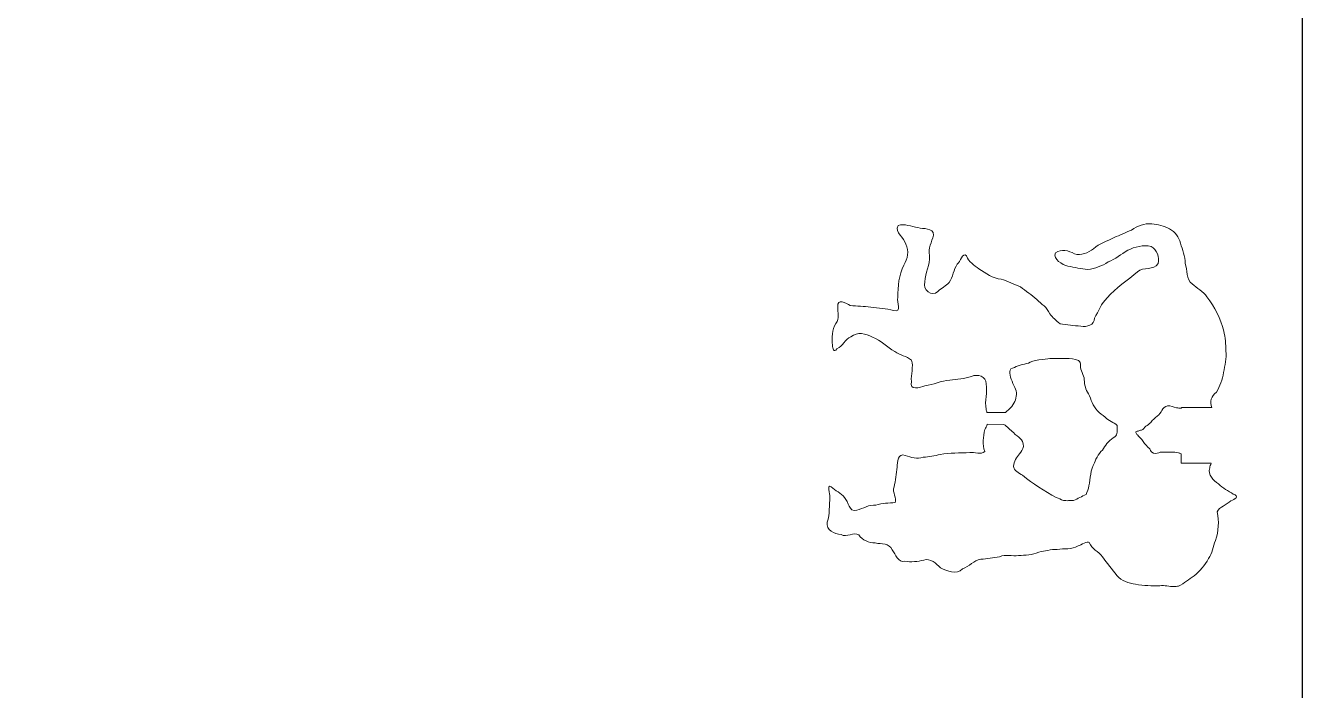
# Model space of a CAD drawing. Header units: centimetres. Extents: x -49.2 to 12.2, y -35.7 to 19.9.
# Drawn here: x -3.18 to 12.23, y -10.72 to -2.69 of the extents above; entities that cross this region are included whole.
import ezdxf

# ---------------------------------------------------------------- set-up
doc = ezdxf.new("R2010")
doc.units = ezdxf.units.CM
doc.header["$MEASUREMENT"] = 0
doc.layers.add('Layer 1', color=7, linetype='Continuous')

msp = doc.modelspace()

# ---------------------------------------------------------------- linework, layer by layer
at = {"layer": 'Layer 1', "color": 254}
msp.add_open_spline([(-4.13865, -35.56264), (-4.22964, -35.50513), (-4.24701, -34.604), (-4.27734, -28.36907), (-4.27734, -28.36907), (-4.27734, -28.36907), (-4.31201, -21.24124), (-4.31201, -21.24124), (-4.31201, -21.24124), (-4.31201, -21.24124), (-6.76703, -21.22823), (-6.76703, -21.22823), (-6.76703, -21.22823), (-8.51962, -21.21894), (-9.23604, -21.19257), (-9.27097, -21.13604), (-9.27097, -21.13604), (-9.29789, -21.09249), (-9.30585, -19.80331), (-9.28867, -18.27119), (-9.28867, -18.27119), (-9.27149, -16.73908), (-9.27877, -15.19768), (-9.30485, -14.84587), (-9.30485, -14.84587), (-9.30485, -14.84587), (-9.35227, -14.2062), (-9.35227, -14.2062), (-9.35227, -14.2062), (-9.35227, -14.2062), (-9.79465, -14.65517), (-9.79465, -14.65517), (-9.79465, -14.65517), (-9.79465, -14.65517), (-10.23703, -15.10413), (-10.23703, -15.10413), (-10.23703, -15.10413), (-10.23703, -15.10413), (-12.86795, -15.10413), (-12.86795, -15.10413), (-12.86795, -15.10413), (-12.86795, -15.10413), (-15.49887, -15.10413), (-15.49887, -15.10413), (-15.49887, -15.10413), (-15.49887, -15.10413), (-16.05989, -14.5045), (-16.05989, -14.5045), (-16.05989, -14.5045), (-16.05989, -14.5045), (-16.62091, -13.90486), (-16.62091, -13.90486), (-16.62091, -13.90486), (-16.62091, -13.90486), (-16.61948, -8.00331), (-16.61948, -8.00331), (-16.61948, -8.00331), (-16.61948, -8.00331), (-16.61804, -2.10177), (-16.61804, -2.10177), (-16.61804, -2.10177), (-16.61804, -2.10177), (-16.08503, -1.49499), (-16.08503, -1.49499), (-16.08503, -1.49499), (-16.08503, -1.49499), (-15.55202, -0.88822), (-15.55202, -0.88822), (-15.55202, -0.88822), (-15.55202, -0.88822), (-12.86636, -0.88822), (-12.86636, -0.88822), (-12.86636, -0.88822), (-12.86636, -0.88822), (-10.1807, -0.88822), (-10.1807, -0.88822), (-10.1807, -0.88822), (-10.1807, -0.88822), (-9.77748, -1.34489), (-9.77748, -1.34489), (-9.77748, -1.34489), (-9.77748, -1.34489), (-9.37427, -1.80157), (-9.37427, -1.80157), (-9.37427, -1.80157), (-9.37427, -1.80157), (-9.3316, -1.54328), (-9.3316, -1.54328), (-9.3316, -1.54328), (-9.30814, -1.40122), (-9.29033, 0.16134), (-9.29203, 1.92907), (-9.29203, 1.92907), (-9.29372, 3.6968), (-9.27135, 5.16693), (-9.24231, 5.19601), (-9.24231, 5.19601), (-9.21327, 5.2251), (-8.09207, 5.2645), (-6.75076, 5.28357), (-6.75076, 5.28357), (-6.75076, 5.28357), (-4.31201, 5.31824), (-4.31201, 5.31824), (-4.31201, 5.31824), (-4.31201, 5.31824), (-4.27734, 12.46087), (-4.27734, 12.46087), (-4.27734, 12.46087), (-4.27734, 12.46087), (-4.24267, 19.6035), (-4.24267, 19.6035), (-4.24267, 19.6035), (-4.24267, 19.6035), (-2.16257, 19.58297), (-2.16257, 19.58297), (-2.16257, 19.58297), (-0.89177, 19.57043), (-0.05538, 19.53537), (-0.01284, 19.49285), (-0.01284, 19.49285), (0.03258, 19.44744), (0.06339, 16.98585), (0.07581, 12.40951), (0.07581, 12.40951), (0.08627, 8.55195), (0.10766, 5.38294), (0.12334, 5.36726), (0.12334, 5.36726), (0.13902, 5.35158), (1.19144, 5.32369), (2.46205, 5.30528), (2.46205, 5.30528), (3.90603, 5.28436), (4.80477, 5.24483), (4.85896, 5.19985), (4.85896, 5.19985), (4.92615, 5.14409), (4.94634, 4.34545), (4.94868, 1.65176), (4.94868, 1.65176), (4.94868, 1.65176), (4.9517, -1.82438), (4.9517, -1.82438), (4.9517, -1.82438), (4.9517, -1.82438), (5.34742, -1.38954), (5.34742, -1.38954), (5.34742, -1.38954), (5.56507, -1.15038), (5.8281, -0.93194), (5.93194, -0.90412), (5.93194, -0.90412), (6.03578, -0.8763), (7.25869, -0.86915), (8.64953, -0.88822), (8.64953, -0.88822), (8.64953, -0.88822), (11.17832, -0.92289), (11.17832, -0.92289), (11.17832, -0.92289), (11.17832, -0.92289), (11.70265, -1.50299), (11.70265, -1.50299), (11.70265, -1.50299), (11.70265, -1.50299), (12.22698, -2.08309), (12.22698, -2.08309), (12.22698, -2.08309), (12.22698, -2.08309), (12.22698, -7.98721), (12.22698, -7.98721), (12.22698, -7.98721), (12.22698, -7.98721), (12.22698, -13.89133), (12.22698, -13.89133), (12.22698, -13.89133), (12.22698, -13.89133), (11.69612, -14.49773), (11.69612, -14.49773), (11.69612, -14.49773), (11.69612, -14.49773), (11.16525, -15.10413), (11.16525, -15.10413), (11.16525, -15.10413), (11.16525, -15.10413), (8.48997, -15.10413), (8.48997, -15.10413), (8.48997, -15.10413), (8.48997, -15.10413), (5.81468, -15.10413), (5.81468, -15.10413), (5.81468, -15.10413), (5.81468, -15.10413), (5.38207, -14.64067), (5.38207, -14.64067), (5.38207, -14.64067), (5.38207, -14.64067), (4.94945, -14.17721), (4.94945, -14.17721), (4.94945, -14.17721), (4.94945, -14.17721), (4.93022, -17.65148), (4.93022, -17.65148), (4.93022, -17.65148), (4.91965, -19.56233), (4.89264, -21.14408), (4.87022, -21.16647), (4.87022, -21.16647), (4.8099, -21.22673), (3.381, -21.27549), (1.66907, -21.27571), (1.66907, -21.27571), (1.66907, -21.27571), (0.1608, -21.27591), (0.1608, -21.27591), (0.1608, -21.27591), (0.1608, -21.27591), (0.1608, -28.38143), (0.1608, -28.38143), (0.1608, -28.38143), (0.1608, -35.33547), (0.15794, -35.48847), (0.02666, -35.55873), (0.02666, -35.55873), (-0.14546, -35.65085), (-3.99338, -35.65446), (-4.13865, -35.56264)], degree=3, knots=[0, 0, 0, 0, 0.01724138, 0.01724138, 0.01724138, 0.01724138, 0.03448276, 0.03448276, 0.03448276, 0.03448276, 0.05172414, 0.05172414, 0.05172414, 0.05172414, 0.06896552, 0.06896552, 0.06896552, 0.06896552, 0.0862069, 0.0862069, 0.0862069, 0.0862069, 0.10344828, 0.10344828, 0.10344828, 0.10344828, 0.12068966, 0.12068966, 0.12068966, 0.12068966, 0.13793103, 0.13793103, 0.13793103, 0.13793103, 0.15517241, 0.15517241, 0.15517241, 0.15517241, 0.17241379, 0.17241379, 0.17241379, 0.17241379, 0.18965517, 0.18965517, 0.18965517, 0.18965517, 0.20689655, 0.20689655, 0.20689655, 0.20689655, 0.22413793, 0.22413793, 0.22413793, 0.22413793, 0.24137931, 0.24137931, 0.24137931, 0.24137931, 0.25862069, 0.25862069, 0.25862069, 0.25862069, 0.27586207, 0.27586207, 0.27586207, 0.27586207, 0.29310345, 0.29310345, 0.29310345, 0.29310345, 0.31034483, 0.31034483, 0.31034483, 0.31034483, 0.32758621, 0.32758621, 0.32758621, 0.32758621, 0.34482759, 0.34482759, 0.34482759, 0.34482759, 0.36206897, 0.36206897, 0.36206897, 0.36206897, 0.37931034, 0.37931034, 0.37931034, 0.37931034, 0.39655172, 0.39655172, 0.39655172, 0.39655172, 0.4137931, 0.4137931, 0.4137931, 0.4137931, 0.43103448, 0.43103448, 0.43103448, 0.43103448, 0.44827586, 0.44827586, 0.44827586, 0.44827586, 0.46551724, 0.46551724, 0.46551724, 0.46551724, 0.48275862, 0.48275862, 0.48275862, 0.48275862, 0.5, 0.5, 0.5, 0.5, 0.51724138, 0.51724138, 0.51724138, 0.51724138, 0.53448276, 0.53448276, 0.53448276, 0.53448276, 0.55172414, 0.55172414, 0.55172414, 0.55172414, 0.56896552, 0.56896552, 0.56896552, 0.56896552, 0.5862069, 0.5862069, 0.5862069, 0.5862069, 0.60344828, 0.60344828, 0.60344828, 0.60344828, 0.62068966, 0.62068966, 0.62068966, 0.62068966, 0.63793103, 0.63793103, 0.63793103, 0.63793103, 0.65517241, 0.65517241, 0.65517241, 0.65517241, 0.67241379, 0.67241379, 0.67241379, 0.67241379, 0.68965517, 0.68965517, 0.68965517, 0.68965517, 0.70689655, 0.70689655, 0.70689655, 0.70689655, 0.72413793, 0.72413793, 0.72413793, 0.72413793, 0.74137931, 0.74137931, 0.74137931, 0.74137931, 0.75862069, 0.75862069, 0.75862069, 0.75862069, 0.77586207, 0.77586207, 0.77586207, 0.77586207, 0.79310345, 0.79310345, 0.79310345, 0.79310345, 0.81034483, 0.81034483, 0.81034483, 0.81034483, 0.82758621, 0.82758621, 0.82758621, 0.82758621, 0.84482759, 0.84482759, 0.84482759, 0.84482759, 0.86206897, 0.86206897, 0.86206897, 0.86206897, 0.87931034, 0.87931034, 0.87931034, 0.87931034, 0.89655172, 0.89655172, 0.89655172, 0.89655172, 0.9137931, 0.9137931, 0.9137931, 0.9137931, 0.93103448, 0.93103448, 0.93103448, 0.93103448, 0.94827586, 0.94827586, 0.94827586, 0.94827586, 0.96551724, 0.96551724, 0.96551724, 0.96551724, 1, 1, 1, 1], dxfattribs=at)
at = {"layer": 'Layer 1', "lineweight": 5}
msp.add_open_spline([(10.67625, -9.46548), (10.69486, -9.46556), (10.71328, -9.46431), (10.73167, -9.45905), (10.73167, -9.45905), (10.80223, -9.43135), (10.85403, -9.37327), (10.91977, -9.33648), (10.91977, -9.33648), (10.9895, -9.27924), (11.05107, -9.20785), (11.09328, -9.12788), (11.09328, -9.12788), (11.13734, -9.06182), (11.14962, -8.98274), (11.17669, -8.90905), (11.17669, -8.90905), (11.21689, -8.79847), (11.22137, -8.67703), (11.1977, -8.56268), (11.1977, -8.56268), (11.22363, -8.5021), (11.314, -8.4808), (11.36268, -8.43011), (11.36268, -8.43011), (11.41062, -8.4141), (11.47339, -8.37321), (11.39189, -8.34918), (11.39189, -8.34918), (11.33124, -8.30989), (11.26655, -8.27537), (11.21206, -8.22538), (11.21206, -8.22538), (11.15321, -8.18199), (11.08009, -8.11464), (11.1077, -8.03321), (11.1077, -8.03321), (11.11177, -8.01317), (11.11799, -7.99397), (11.12526, -7.97539), (11.12526, -7.97539), (11.12526, -7.97539), (10.76394, -7.97418), (10.76394, -7.97418), (10.76394, -7.97418), (10.76394, -7.97418), (10.76432, -7.8609), (10.76432, -7.8609), (10.76432, -7.8609), (10.75271, -7.85702), (10.74163, -7.85342), (10.72962, -7.85086), (10.72962, -7.85086), (10.6747, -7.8392), (10.61764, -7.83996), (10.56181, -7.84121), (10.56181, -7.84121), (10.53965, -7.84263), (10.5168, -7.8401), (10.49564, -7.84843), (10.49564, -7.84843), (10.46864, -7.85991), (10.43393, -7.86108), (10.40967, -7.84235), (10.40967, -7.84235), (10.39539, -7.83306), (10.39125, -7.81573), (10.38335, -7.80175), (10.38335, -7.80175), (10.35742, -7.7718), (10.32546, -7.74675), (10.3051, -7.71219), (10.3051, -7.71219), (10.28827, -7.68115), (10.25883, -7.66035), (10.23591, -7.63423), (10.23591, -7.63423), (10.2287, -7.62477), (10.21897, -7.61682), (10.21533, -7.60522), (10.21533, -7.60522), (10.21308, -7.59032), (10.23296, -7.58835), (10.2435, -7.58878), (10.2435, -7.58878), (10.25636, -7.5817), (10.27069, -7.57501), (10.28572, -7.57487), (10.28572, -7.57487), (10.31015, -7.56871), (10.31912, -7.54275), (10.33796, -7.52874), (10.33796, -7.52874), (10.36054, -7.51805), (10.37967, -7.50141), (10.39599, -7.48263), (10.39599, -7.48263), (10.41859, -7.45355), (10.4478, -7.42982), (10.47563, -7.40601), (10.47563, -7.40601), (10.49909, -7.38747), (10.51821, -7.36402), (10.53208, -7.33757), (10.53208, -7.33757), (10.54521, -7.31151), (10.56821, -7.28729), (10.59841, -7.28322), (10.59841, -7.28322), (10.63639, -7.27838), (10.67079, -7.29814), (10.70664, -7.30673), (10.70664, -7.30673), (10.72651, -7.31029), (10.74609, -7.31069), (10.76616, -7.31024), (10.76616, -7.31024), (10.76616, -7.31024), (10.76619, -7.30115), (10.76619, -7.30115), (10.76619, -7.30115), (10.76619, -7.30115), (11.13247, -7.30238), (11.13247, -7.30238), (11.13247, -7.30238), (11.10295, -7.23673), (11.12714, -7.16297), (11.18849, -7.11901), (11.18849, -7.11901), (11.23378, -7.04713), (11.25812, -6.96384), (11.27528, -6.88117), (11.27528, -6.88117), (11.28709, -6.79371), (11.31817, -6.70976), (11.30261, -6.61999), (11.30261, -6.61999), (11.30528, -6.53947), (11.29207, -6.45872), (11.27861, -6.3793), (11.27861, -6.3793), (11.23998, -6.22944), (11.167, -6.09027), (11.07412, -5.96685), (11.07412, -5.96685), (11.02912, -5.90102), (10.95543, -5.86095), (10.89522, -5.81164), (10.89522, -5.81164), (10.81891, -5.75486), (10.84018, -5.64384), (10.81172, -5.56248), (10.81172, -5.56248), (10.81227, -5.47703), (10.78135, -5.39892), (10.75548, -5.31921), (10.75548, -5.31921), (10.7377, -5.24553), (10.69172, -5.17996), (10.62294, -5.14595), (10.62294, -5.14595), (10.55695, -5.11012), (10.4817, -5.09483), (10.40817, -5.08487), (10.40817, -5.08487), (10.3184, -5.07439), (10.23786, -5.11231), (10.16566, -5.16096), (10.16566, -5.16096), (10.09355, -5.18835), (10.02544, -5.22181), (9.95369, -5.2512), (9.95369, -5.2512), (9.87055, -5.29461), (9.77667, -5.32208), (9.70683, -5.38762), (9.70683, -5.38762), (9.64225, -5.43423), (9.55369, -5.47437), (9.47512, -5.4472), (9.47512, -5.4472), (9.40752, -5.40726), (9.31601, -5.38613), (9.24696, -5.43403), (9.24696, -5.43403), (9.21156, -5.51388), (9.33136, -5.57803), (9.39773, -5.5966), (9.39773, -5.5966), (9.47718, -5.60641), (9.55457, -5.63398), (9.6349, -5.63543), (9.6349, -5.63543), (9.72309, -5.62565), (9.80784, -5.59456), (9.88159, -5.5453), (9.88159, -5.5453), (9.96771, -5.50969), (10.03978, -5.45244), (10.11854, -5.40471), (10.11854, -5.40471), (10.20469, -5.36415), (10.30599, -5.3332), (10.40064, -5.35853), (10.40064, -5.35853), (10.46696, -5.39695), (10.50942, -5.49038), (10.48511, -5.56552), (10.48511, -5.56552), (10.43619, -5.65458), (10.30512, -5.59697), (10.23838, -5.66556), (10.23838, -5.66556), (10.1117, -5.7655), (9.97879, -5.85948), (9.86856, -5.97852), (9.86856, -5.97852), (9.80059, -6.04831), (9.76675, -6.14174), (9.71643, -6.22357), (9.71643, -6.22357), (9.72376, -6.31021), (9.61909, -6.33311), (9.55239, -6.32142), (9.55239, -6.32142), (9.46909, -6.31174), (9.38359, -6.30973), (9.30197, -6.29081), (9.30197, -6.29081), (9.25639, -6.25551), (9.21367, -6.21416), (9.17669, -6.1705), (9.17669, -6.1705), (9.14657, -6.09514), (9.07832, -6.05296), (9.02182, -5.99965), (9.02182, -5.99965), (8.96059, -5.94214), (8.88692, -5.89976), (8.8239, -5.84437), (8.8239, -5.84437), (8.7457, -5.81658), (8.67103, -5.77692), (8.59022, -5.75346), (8.59022, -5.75346), (8.48977, -5.74621), (8.40523, -5.68204), (8.32357, -5.62855), (8.32357, -5.62855), (8.26714, -5.58163), (8.19648, -5.54762), (8.17444, -5.47177), (8.17444, -5.47177), (8.12306, -5.42371), (8.09817, -5.54576), (8.06248, -5.57145), (8.06248, -5.57145), (8.01476, -5.63844), (8.01383, -5.72699), (7.96252, -5.7927), (7.96252, -5.7927), (7.92669, -5.83885), (7.86625, -5.85716), (7.82821, -5.90304), (7.82821, -5.90304), (7.7523, -5.97529), (7.64089, -5.87645), (7.66902, -5.78675), (7.66902, -5.78675), (7.67209, -5.67752), (7.73917, -5.58042), (7.72631, -5.46944), (7.72631, -5.46944), (7.70472, -5.37965), (7.75423, -5.30509), (7.77509, -5.22239), (7.77509, -5.22239), (7.77523, -5.1256), (7.64979, -5.15086), (7.58606, -5.12997), (7.58606, -5.12997), (7.50915, -5.11851), (7.42199, -5.07906), (7.34719, -5.10519), (7.34719, -5.10519), (7.30379, -5.19067), (7.423, -5.25212), (7.44152, -5.33124), (7.44152, -5.33124), (7.48335, -5.41258), (7.4617, -5.50727), (7.41752, -5.58251), (7.41752, -5.58251), (7.35619, -5.70336), (7.345, -5.84106), (7.34262, -5.97417), (7.34262, -5.97417), (7.33114, -6.03148), (7.396, -6.16007), (7.29331, -6.13028), (7.29331, -6.13028), (7.20233, -6.11077), (7.11023, -6.10265), (7.01812, -6.08967), (7.01812, -6.08967), (6.93584, -6.07958), (6.85246, -6.07929), (6.77012, -6.07313), (6.77012, -6.07313), (6.72095, -6.04309), (6.61032, -5.97919), (6.61876, -6.08833), (6.61876, -6.08833), (6.61499, -6.15696), (6.6484, -6.22786), (6.5966, -6.28669), (6.5966, -6.28669), (6.55124, -6.36559), (6.54861, -6.46182), (6.5552, -6.55031), (6.5552, -6.55031), (6.56004, -6.59048), (6.57077, -6.64531), (6.61044, -6.59597), (6.61044, -6.59597), (6.68153, -6.55934), (6.70538, -6.48065), (6.77879, -6.44771), (6.77879, -6.44771), (6.85448, -6.38449), (6.96017, -6.41065), (7.03922, -6.45272), (7.03922, -6.45272), (7.14177, -6.48954), (7.21086, -6.57965), (7.30902, -6.62478), (7.30902, -6.62478), (7.36854, -6.6772), (7.4522, -6.67952), (7.50958, -6.73128), (7.50958, -6.73128), (7.53848, -6.81166), (7.49754, -6.90349), (7.50789, -6.98925), (7.50789, -6.98925), (7.47957, -7.10177), (7.61158, -7.06489), (7.67143, -7.03941), (7.67143, -7.03941), (7.77375, -7.03259), (7.86656, -6.97717), (7.97014, -6.97261), (7.97014, -6.97261), (8.05781, -6.95667), (8.1502, -6.96188), (8.23405, -6.92719), (8.23405, -6.92719), (8.30772, -6.89538), (8.4128, -6.92402), (8.41068, -7.01874), (8.41068, -7.01874), (8.42675, -7.12035), (8.39217, -7.22271), (8.40883, -7.32383), (8.40883, -7.32383), (8.41315, -7.33659), (8.41702, -7.35004), (8.42027, -7.36355), (8.42027, -7.36355), (8.42027, -7.36355), (8.64186, -7.3643), (8.64186, -7.3643), (8.64186, -7.3643), (8.65696, -7.35023), (8.67328, -7.33707), (8.6883, -7.32311), (8.6883, -7.32311), (8.7337, -7.28371), (8.76891, -7.22679), (8.77317, -7.1663), (8.77317, -7.1663), (8.77559, -7.13843), (8.77778, -7.1097), (8.76517, -7.08359), (8.76517, -7.08359), (8.74025, -7.02321), (8.69937, -6.94892), (8.69555, -6.88905), (8.69555, -6.88905), (8.69526, -6.86606), (8.6965, -6.82964), (8.72717, -6.82963), (8.72717, -6.82963), (8.78944, -6.79974), (8.85447, -6.78227), (8.92086, -6.76578), (8.92086, -6.76578), (8.96582, -6.7352), (9.12282, -6.71526), (9.17901, -6.71208), (9.17901, -6.71208), (9.24437, -6.71063), (9.30961, -6.70767), (9.37497, -6.71108), (9.37497, -6.71108), (9.42515, -6.71261), (9.47719, -6.71442), (9.52372, -6.73556), (9.52372, -6.73556), (9.54763, -6.74432), (9.54876, -6.77429), (9.54832, -6.796), (9.54832, -6.796), (9.54641, -6.85805), (9.5919, -6.90614), (9.59404, -6.96896), (9.59404, -6.96896), (9.59791, -7.02749), (9.61062, -7.08686), (9.64392, -7.13615), (9.64392, -7.13615), (9.67859, -7.20578), (9.69622, -7.2864), (9.75236, -7.34239), (9.75236, -7.34239), (9.77897, -7.37424), (9.81695, -7.39274), (9.84719, -7.42043), (9.84719, -7.42043), (9.88659, -7.46577), (9.94803, -7.48037), (9.99238, -7.51931), (9.99238, -7.51931), (9.9909, -7.54731), (9.99159, -7.57484), (9.98962, -7.60281), (9.98962, -7.60281), (9.99088, -7.62429), (9.97873, -7.64455), (9.96133, -7.65646), (9.96133, -7.65646), (9.90583, -7.69205), (9.85717, -7.74041), (9.82772, -7.79988), (9.82772, -7.79988), (9.78822, -7.84139), (9.731, -7.91499), (9.71801, -7.97067), (9.71801, -7.97067), (9.66533, -8.05059), (9.67092, -8.16099), (9.64927, -8.25073), (9.64927, -8.25073), (9.64736, -8.28738), (9.62615, -8.31844), (9.61668, -8.35315), (9.61668, -8.35315), (9.56458, -8.37416), (9.51781, -8.4068), (9.4643, -8.42457), (9.4643, -8.42457), (9.444, -8.42541), (9.42429, -8.42706), (9.40394, -8.42768), (9.40394, -8.42768), (9.38358, -8.42829), (9.36303, -8.42835), (9.34276, -8.42582), (9.34276, -8.42582), (9.3143, -8.4132), (9.28558, -8.40123), (9.25689, -8.38915), (9.25689, -8.38915), (9.11046, -8.31557), (8.97704, -8.22055), (8.84768, -8.12154), (8.84768, -8.12154), (8.80834, -8.09425), (8.73875, -8.06475), (8.74139, -8.01204), (8.74139, -8.01204), (8.74582, -7.95485), (8.77681, -7.9039), (8.813, -7.86097), (8.813, -7.86097), (8.83215, -7.83446), (8.85542, -7.8077), (8.86042, -7.77431), (8.86042, -7.77431), (8.85687, -7.6761), (8.80073, -7.66869), (8.73944, -7.60606), (8.73944, -7.60606), (8.70292, -7.57237), (8.66329, -7.53616), (8.62319, -7.50645), (8.62319, -7.50645), (8.62319, -7.50645), (8.4231, -7.50578), (8.4231, -7.50578), (8.4231, -7.50578), (8.4172, -7.52832), (8.40762, -7.54982), (8.39313, -7.56934), (8.39313, -7.56934), (8.3786, -7.65632), (8.35627, -7.75094), (8.39554, -7.83476), (8.39554, -7.83476), (8.34686, -7.87998), (8.27172, -7.83258), (8.21194, -7.8482), (8.21194, -7.8482), (8.09316, -7.84817), (7.97383, -7.85317), (7.85633, -7.87016), (7.85633, -7.87016), (7.78805, -7.88433), (7.7201, -7.90024), (7.65034, -7.90337), (7.65034, -7.90337), (7.57694, -7.92899), (7.50468, -7.90411), (7.43461, -7.88197), (7.43461, -7.88197), (7.33983, -7.84724), (7.34603, -7.96213), (7.33492, -8.0222), (7.33492, -8.0222), (7.32935, -8.10345), (7.31817, -8.18352), (7.29856, -8.26269), (7.29856, -8.26269), (7.27557, -8.32405), (7.33341, -8.40571), (7.31281, -8.45042), (7.31281, -8.45042), (7.23473, -8.45923), (7.15561, -8.45535), (7.08037, -8.48189), (7.08037, -8.48189), (6.99491, -8.47171), (6.92784, -8.52321), (6.8503, -8.54396), (6.8503, -8.54396), (6.74974, -8.56748), (6.74928, -8.4439), (6.70282, -8.38884), (6.70282, -8.38884), (6.6558, -8.33852), (6.59217, -8.30627), (6.54037, -8.26014), (6.54037, -8.26014), (6.48316, -8.22431), (6.52496, -8.34852), (6.52425, -8.38246), (6.52425, -8.38246), (6.51704, -8.48375), (6.52435, -8.58819), (6.49346, -8.68663), (6.49346, -8.68663), (6.47438, -8.78695), (6.58064, -8.82593), (6.65915, -8.83601), (6.65915, -8.83601), (6.73213, -8.88157), (6.80823, -8.79588), (6.87245, -8.84252), (6.87245, -8.84252), (6.9186, -8.90821), (6.99492, -8.93517), (7.07305, -8.9391), (7.07305, -8.9391), (7.14757, -8.95362), (7.24196, -8.93616), (7.27782, -9.0233), (7.27782, -9.0233), (7.31999, -9.07386), (7.3438, -9.18073), (7.4295, -9.15858), (7.4295, -9.15858), (7.5037, -9.17494), (7.586, -9.16209), (7.65775, -9.14529), (7.65775, -9.14529), (7.73889, -9.12018), (7.80693, -9.18688), (7.85752, -9.24104), (7.85752, -9.24104), (7.94072, -9.27248), (8.04886, -9.32812), (8.12537, -9.25269), (8.12537, -9.25269), (8.20419, -9.22185), (8.26089, -9.14633), (8.34653, -9.13603), (8.34653, -9.13603), (8.42302, -9.12994), (8.49726, -9.11548), (8.57318, -9.10537), (8.57318, -9.10537), (8.64648, -9.0732), (8.7231, -9.10041), (8.79978, -9.09042), (8.79978, -9.09042), (8.88212, -9.08336), (8.96689, -9.08862), (9.04466, -9.04824), (9.04466, -9.04824), (9.11899, -9.03659), (9.19309, -9.01618), (9.26884, -9.01592), (9.26884, -9.01592), (9.35273, -9.00483), (9.44299, -9.01939), (9.51869, -8.97377), (9.51869, -8.97377), (9.56083, -8.96412), (9.62852, -8.91208), (9.65525, -8.93288), (9.65525, -8.93288), (9.68133, -9.01009), (9.76715, -9.04283), (9.81425, -9.1054), (9.81425, -9.1054), (9.86909, -9.18351), (9.92851, -9.25854), (9.98877, -9.33253), (9.98877, -9.33253), (10.04484, -9.39732), (10.13227, -9.4228), (10.21415, -9.43664), (10.21415, -9.43664), (10.31085, -9.45539), (10.4085, -9.45901), (10.50678, -9.45499), (10.50678, -9.45499), (10.56324, -9.44828), (10.62042, -9.46525), (10.67625, -9.46548)], degree=3, knots=[0, 0, 0, 0, 0.00621118, 0.00621118, 0.00621118, 0.00621118, 0.01242236, 0.01242236, 0.01242236, 0.01242236, 0.01863354, 0.01863354, 0.01863354, 0.01863354, 0.02484472, 0.02484472, 0.02484472, 0.02484472, 0.0310559, 0.0310559, 0.0310559, 0.0310559, 0.03726708, 0.03726708, 0.03726708, 0.03726708, 0.04347826, 0.04347826, 0.04347826, 0.04347826, 0.04968944, 0.04968944, 0.04968944, 0.04968944, 0.05590062, 0.05590062, 0.05590062, 0.05590062, 0.0621118, 0.0621118, 0.0621118, 0.0621118, 0.06832298, 0.06832298, 0.06832298, 0.06832298, 0.07453416, 0.07453416, 0.07453416, 0.07453416, 0.08074534, 0.08074534, 0.08074534, 0.08074534, 0.08695652, 0.08695652, 0.08695652, 0.08695652, 0.0931677, 0.0931677, 0.0931677, 0.0931677, 0.09937888, 0.09937888, 0.09937888, 0.09937888, 0.10559006, 0.10559006, 0.10559006, 0.10559006, 0.11180124, 0.11180124, 0.11180124, 0.11180124, 0.11801242, 0.11801242, 0.11801242, 0.11801242, 0.1242236, 0.1242236, 0.1242236, 0.1242236, 0.13043478, 0.13043478, 0.13043478, 0.13043478, 0.13664596, 0.13664596, 0.13664596, 0.13664596, 0.14285714, 0.14285714, 0.14285714, 0.14285714, 0.14906832, 0.14906832, 0.14906832, 0.14906832, 0.1552795, 0.1552795, 0.1552795, 0.1552795, 0.16149068, 0.16149068, 0.16149068, 0.16149068, 0.16770186, 0.16770186, 0.16770186, 0.16770186, 0.17391304, 0.17391304, 0.17391304, 0.17391304, 0.18012422, 0.18012422, 0.18012422, 0.18012422, 0.1863354, 0.1863354, 0.1863354, 0.1863354, 0.19254658, 0.19254658, 0.19254658, 0.19254658, 0.19875776, 0.19875776, 0.19875776, 0.19875776, 0.20496894, 0.20496894, 0.20496894, 0.20496894, 0.21118012, 0.21118012, 0.21118012, 0.21118012, 0.2173913, 0.2173913, 0.2173913, 0.2173913, 0.22360248, 0.22360248, 0.22360248, 0.22360248, 0.22981366, 0.22981366, 0.22981366, 0.22981366, 0.23602484, 0.23602484, 0.23602484, 0.23602484, 0.24223602, 0.24223602, 0.24223602, 0.24223602, 0.2484472, 0.2484472, 0.2484472, 0.2484472, 0.25465839, 0.25465839, 0.25465839, 0.25465839, 0.26086957, 0.26086957, 0.26086957, 0.26086957, 0.26708075, 0.26708075, 0.26708075, 0.26708075, 0.27329193, 0.27329193, 0.27329193, 0.27329193, 0.27950311, 0.27950311, 0.27950311, 0.27950311, 0.28571429, 0.28571429, 0.28571429, 0.28571429, 0.29192547, 0.29192547, 0.29192547, 0.29192547, 0.29813665, 0.29813665, 0.29813665, 0.29813665, 0.30434783, 0.30434783, 0.30434783, 0.30434783, 0.31055901, 0.31055901, 0.31055901, 0.31055901, 0.31677019, 0.31677019, 0.31677019, 0.31677019, 0.32298137, 0.32298137, 0.32298137, 0.32298137, 0.32919255, 0.32919255, 0.32919255, 0.32919255, 0.33540373, 0.33540373, 0.33540373, 0.33540373, 0.34161491, 0.34161491, 0.34161491, 0.34161491, 0.34782609, 0.34782609, 0.34782609, 0.34782609, 0.35403727, 0.35403727, 0.35403727, 0.35403727, 0.36024845, 0.36024845, 0.36024845, 0.36024845, 0.36645963, 0.36645963, 0.36645963, 0.36645963, 0.37267081, 0.37267081, 0.37267081, 0.37267081, 0.37888199, 0.37888199, 0.37888199, 0.37888199, 0.38509317, 0.38509317, 0.38509317, 0.38509317, 0.39130435, 0.39130435, 0.39130435, 0.39130435, 0.39751553, 0.39751553, 0.39751553, 0.39751553, 0.40372671, 0.40372671, 0.40372671, 0.40372671, 0.40993789, 0.40993789, 0.40993789, 0.40993789, 0.41614907, 0.41614907, 0.41614907, 0.41614907, 0.42236025, 0.42236025, 0.42236025, 0.42236025, 0.42857143, 0.42857143, 0.42857143, 0.42857143, 0.43478261, 0.43478261, 0.43478261, 0.43478261, 0.44099379, 0.44099379, 0.44099379, 0.44099379, 0.44720497, 0.44720497, 0.44720497, 0.44720497, 0.45341615, 0.45341615, 0.45341615, 0.45341615, 0.45962733, 0.45962733, 0.45962733, 0.45962733, 0.46583851, 0.46583851, 0.46583851, 0.46583851, 0.47204969, 0.47204969, 0.47204969, 0.47204969, 0.47826087, 0.47826087, 0.47826087, 0.47826087, 0.48447205, 0.48447205, 0.48447205, 0.48447205, 0.49068323, 0.49068323, 0.49068323, 0.49068323, 0.49689441, 0.49689441, 0.49689441, 0.49689441, 0.50310559, 0.50310559, 0.50310559, 0.50310559, 0.50931677, 0.50931677, 0.50931677, 0.50931677, 0.51552795, 0.51552795, 0.51552795, 0.51552795, 0.52173913, 0.52173913, 0.52173913, 0.52173913, 0.52795031, 0.52795031, 0.52795031, 0.52795031, 0.53416149, 0.53416149, 0.53416149, 0.53416149, 0.54037267, 0.54037267, 0.54037267, 0.54037267, 0.54658385, 0.54658385, 0.54658385, 0.54658385, 0.55279503, 0.55279503, 0.55279503, 0.55279503, 0.55900621, 0.55900621, 0.55900621, 0.55900621, 0.56521739, 0.56521739, 0.56521739, 0.56521739, 0.57142857, 0.57142857, 0.57142857, 0.57142857, 0.57763975, 0.57763975, 0.57763975, 0.57763975, 0.58385093, 0.58385093, 0.58385093, 0.58385093, 0.59006211, 0.59006211, 0.59006211, 0.59006211, 0.59627329, 0.59627329, 0.59627329, 0.59627329, 0.60248447, 0.60248447, 0.60248447, 0.60248447, 0.60869565, 0.60869565, 0.60869565, 0.60869565, 0.61490683, 0.61490683, 0.61490683, 0.61490683, 0.62111801, 0.62111801, 0.62111801, 0.62111801, 0.62732919, 0.62732919, 0.62732919, 0.62732919, 0.63354037, 0.63354037, 0.63354037, 0.63354037, 0.63975155, 0.63975155, 0.63975155, 0.63975155, 0.64596273, 0.64596273, 0.64596273, 0.64596273, 0.65217391, 0.65217391, 0.65217391, 0.65217391, 0.65838509, 0.65838509, 0.65838509, 0.65838509, 0.66459627, 0.66459627, 0.66459627, 0.66459627, 0.67080745, 0.67080745, 0.67080745, 0.67080745, 0.67701863, 0.67701863, 0.67701863, 0.67701863, 0.68322981, 0.68322981, 0.68322981, 0.68322981, 0.68944099, 0.68944099, 0.68944099, 0.68944099, 0.69565217, 0.69565217, 0.69565217, 0.69565217, 0.70186335, 0.70186335, 0.70186335, 0.70186335, 0.70807453, 0.70807453, 0.70807453, 0.70807453, 0.71428571, 0.71428571, 0.71428571, 0.71428571, 0.72049689, 0.72049689, 0.72049689, 0.72049689, 0.72670807, 0.72670807, 0.72670807, 0.72670807, 0.73291925, 0.73291925, 0.73291925, 0.73291925, 0.73913043, 0.73913043, 0.73913043, 0.73913043, 0.74534161, 0.74534161, 0.74534161, 0.74534161, 0.7515528, 0.7515528, 0.7515528, 0.7515528, 0.75776398, 0.75776398, 0.75776398, 0.75776398, 0.76397516, 0.76397516, 0.76397516, 0.76397516, 0.77018634, 0.77018634, 0.77018634, 0.77018634, 0.77639752, 0.77639752, 0.77639752, 0.77639752, 0.7826087, 0.7826087, 0.7826087, 0.7826087, 0.78881988, 0.78881988, 0.78881988, 0.78881988, 0.79503106, 0.79503106, 0.79503106, 0.79503106, 0.80124224, 0.80124224, 0.80124224, 0.80124224, 0.80745342, 0.80745342, 0.80745342, 0.80745342, 0.8136646, 0.8136646, 0.8136646, 0.8136646, 0.81987578, 0.81987578, 0.81987578, 0.81987578, 0.82608696, 0.82608696, 0.82608696, 0.82608696, 0.83229814, 0.83229814, 0.83229814, 0.83229814, 0.83850932, 0.83850932, 0.83850932, 0.83850932, 0.8447205, 0.8447205, 0.8447205, 0.8447205, 0.85093168, 0.85093168, 0.85093168, 0.85093168, 0.85714286, 0.85714286, 0.85714286, 0.85714286, 0.86335404, 0.86335404, 0.86335404, 0.86335404, 0.86956522, 0.86956522, 0.86956522, 0.86956522, 0.8757764, 0.8757764, 0.8757764, 0.8757764, 0.88198758, 0.88198758, 0.88198758, 0.88198758, 0.88819876, 0.88819876, 0.88819876, 0.88819876, 0.89440994, 0.89440994, 0.89440994, 0.89440994, 0.90062112, 0.90062112, 0.90062112, 0.90062112, 0.9068323, 0.9068323, 0.9068323, 0.9068323, 0.91304348, 0.91304348, 0.91304348, 0.91304348, 0.91925466, 0.91925466, 0.91925466, 0.91925466, 0.92546584, 0.92546584, 0.92546584, 0.92546584, 0.93167702, 0.93167702, 0.93167702, 0.93167702, 0.9378882, 0.9378882, 0.9378882, 0.9378882, 0.94409938, 0.94409938, 0.94409938, 0.94409938, 0.95031056, 0.95031056, 0.95031056, 0.95031056, 0.95652174, 0.95652174, 0.95652174, 0.95652174, 0.96273292, 0.96273292, 0.96273292, 0.96273292, 0.9689441, 0.9689441, 0.9689441, 0.9689441, 0.97515528, 0.97515528, 0.97515528, 0.97515528, 0.98136646, 0.98136646, 0.98136646, 0.98136646, 0.98757764, 0.98757764, 0.98757764, 0.98757764, 1, 1, 1, 1], dxfattribs=at)

doc.saveas('drawing.dxf')
